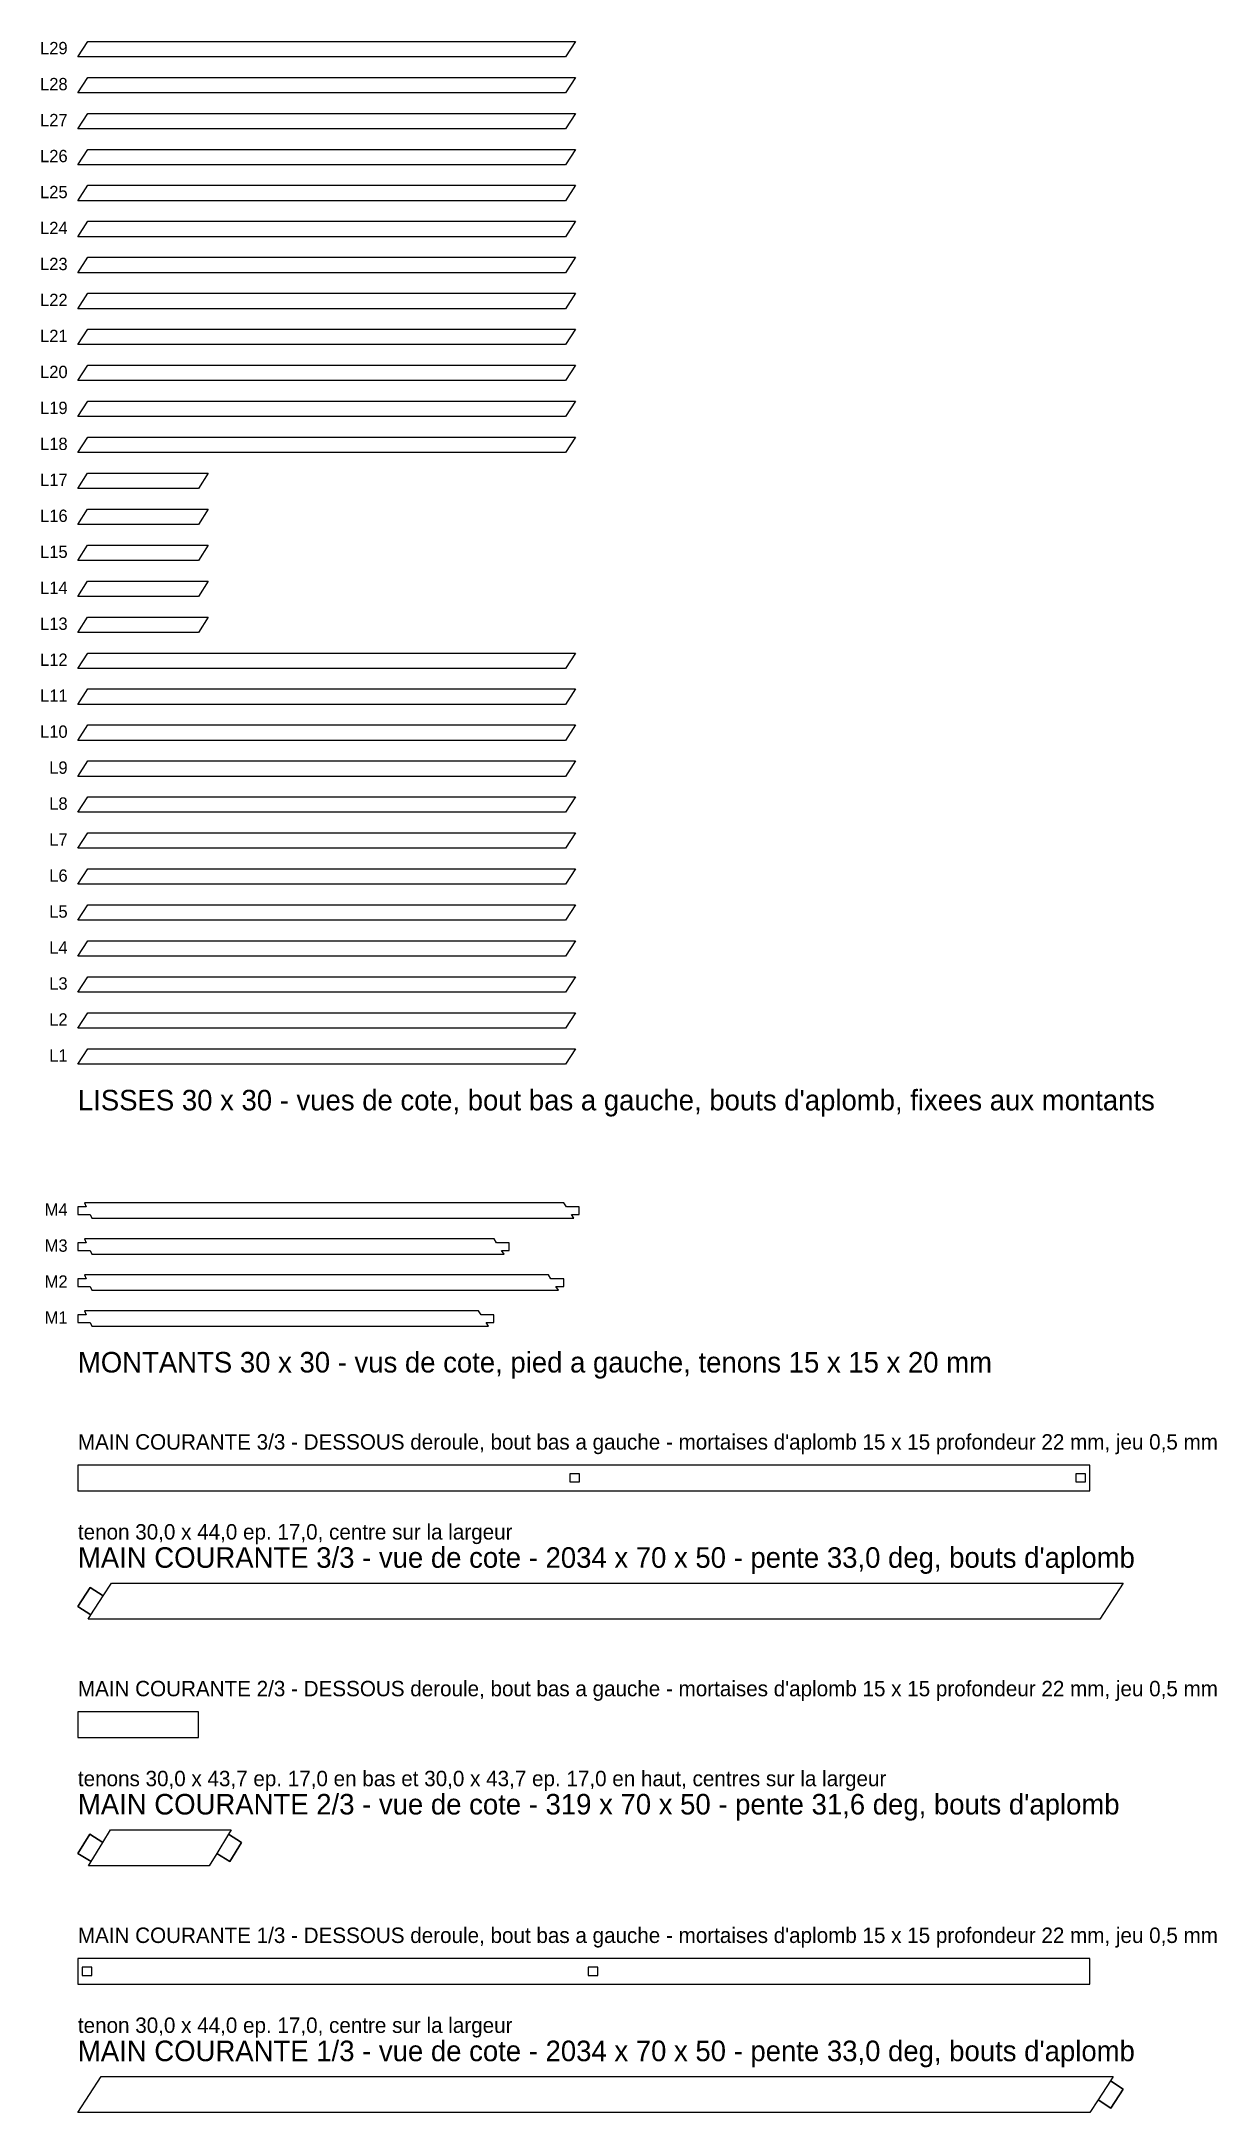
# Model space of a CAD drawing. Header units: millimetres. Extents: x -71 to 2215, y 0 to 4030.
import ezdxf
from ezdxf.enums import TextEntityAlignment as Align

# ---------------------------------------------------------------- set-up
doc = ezdxf.new("R2010")
doc.units = ezdxf.units.MM
for name, color, linetype in [('DECOUPE', 7, 'CONTINUOUS'), ('MORTAISE', 2, 'CONTINUOUS'), ('TENON', 6, 'CONTINUOUS'), ('TEXTE', 3, 'CONTINUOUS')]:
    doc.layers.add(name, color=color, linetype=linetype)

msp = doc.modelspace()

# ---------------------------------------------------------------- linework, layer by layer
at = {"layer": 'DECOUPE'}
for points in [[(19.504, 4030), (967.752, 4030), (948.248, 4000), (0, 4000)], [(19.504, 3960), (967.752, 3960), (948.248, 3930), (0, 3930)], [(19.504, 3890), (967.752, 3890), (948.248, 3860), (0, 3860)], [(19.504, 3820), (967.752, 3820), (948.248, 3790), (0, 3790)], [(19.504, 3750), (967.752, 3750), (948.248, 3720), (0, 3720)], [(19.504, 3680), (967.752, 3680), (948.248, 3650), (0, 3650)], [(19.504, 3610), (967.752, 3610), (948.248, 3580), (0, 3580)], [(19.504, 3540), (967.752, 3540), (948.248, 3510), (0, 3510)], [(19.504, 3470), (967.752, 3470), (948.248, 3440), (0, 3440)], [(19.504, 3400), (967.752, 3400), (948.248, 3370), (0, 3370)], [(19.504, 3330), (967.752, 3330), (948.248, 3300), (0, 3300)], [(19.504, 3260), (967.752, 3260), (948.248, 3230), (0, 3230)], [(18.433, 3190), (253.168, 3190), (234.735, 3160), (0, 3160)], [(18.433, 3120), (253.168, 3120), (234.735, 3090), (0, 3090)], [(18.433, 3050), (253.168, 3050), (234.735, 3020), (0, 3020)], [(18.433, 2980), (253.168, 2980), (234.735, 2950), (0, 2950)], [(18.433, 2910), (253.168, 2910), (234.735, 2880), (0, 2880)], [(19.504, 2840), (967.752, 2840), (948.248, 2810), (0, 2810)], [(19.504, 2770), (967.752, 2770), (948.248, 2740), (0, 2740)], [(19.504, 2700), (967.752, 2700), (948.248, 2670), (0, 2670)], [(19.504, 2630), (967.752, 2630), (948.248, 2600), (0, 2600)], [(19.504, 2560), (967.752, 2560), (948.248, 2530), (0, 2530)], [(19.504, 2490), (967.752, 2490), (948.248, 2460), (0, 2460)], [(19.504, 2420), (967.752, 2420), (948.248, 2390), (0, 2390)], [(19.504, 2350), (967.752, 2350), (948.248, 2320), (0, 2320)], [(19.504, 2280), (967.752, 2280), (948.248, 2250), (0, 2250)], [(19.504, 2210), (967.752, 2210), (948.248, 2180), (0, 2180)], [(19.504, 2140), (967.752, 2140), (948.248, 2110), (0, 2110)], [(19.504, 2070), (967.752, 2070), (948.248, 2040), (0, 2040)], [(12.719, 1770), (16.359, 1762.5), (0, 1762.5), (0, 1747.5), (23.641, 1747.5), (27.281, 1740), (964.73, 1740), (959.853, 1747.5), (974.977, 1747.5), (974.977, 1762.5), (950.101, 1762.5), (945.225, 1770)], [(12.719, 1700), (16.359, 1692.5), (0, 1692.5), (0, 1677.5), (23.641, 1677.5), (27.281, 1670), (828.819, 1670), (823.943, 1677.5), (839.066, 1677.5), (839.066, 1692.5), (814.19, 1692.5), (809.314, 1700)], [(12.719, 1630), (16.359, 1622.5), (0, 1622.5), (0, 1607.5), (23.641, 1607.5), (27.281, 1600), (934.641, 1600), (929.765, 1607.5), (944.888, 1607.5), (944.888, 1622.5), (920.012, 1622.5), (915.136, 1630)], [(12.719, 1560), (16.359, 1552.5), (0, 1552.5), (0, 1537.5), (23.641, 1537.5), (27.281, 1530), (798.73, 1530), (793.854, 1537.5), (808.978, 1537.5), (808.978, 1552.5), (784.101, 1552.5), (779.225, 1560)], [(0, 1210), (1968.062, 1210), (1968.062, 1260), (0, 1260)], [(65.211, 1030), (2033.273, 1030), (1987.763, 960), (19.701, 960), (25.152, 968.384), (0, 984.736), (23.977, 1021.616), (49.129, 1005.264)], [(0, 730), (234.735, 730), (234.735, 780), (0, 780)], [(63.335, 550), (298.071, 550), (292.836, 541.48), (318.396, 525.775), (295.506, 488.52), (269.946, 504.225), (255.061, 480), (20.326, 480), (25.561, 488.52), (0, 504.225), (22.89, 541.48), (48.451, 525.775)], [(0, 250), (1968.062, 250), (1968.062, 300), (0, 300)], [(45.51, 70), (2013.572, 70), (2008.121, 61.616), (2033.273, 45.264), (2009.296, 8.384), (1984.144, 24.736), (1968.062, 0), (0, 0)]]:
    msp.add_lwpolyline(points, close=True, dxfattribs=at)
at = {"layer": 'MORTAISE'}
for points in [[(956.694, 1227), (975.585, 1227), (975.585, 1243), (956.694, 1243)], [(1940.725, 1227), (1959.616, 1227), (1959.616, 1243), (1940.725, 1243)], [(8.446, 267), (27.337, 267), (27.337, 283), (8.446, 283)], [(992.477, 267), (1011.368, 267), (1011.368, 283), (992.477, 283)]]:
    msp.add_lwpolyline(points, close=True, dxfattribs=at)
at = {"layer": 'TENON'}
for points in [[(0, 984.736), (25.152, 968.384), (49.129, 1005.264), (23.977, 1021.616)], [(0, 504.225), (25.561, 488.52), (48.451, 525.775), (22.89, 541.48)], [(269.946, 504.225), (295.506, 488.52), (318.396, 525.775), (292.836, 541.48)], [(1984.144, 24.736), (2009.296, 8.384), (2033.273, 45.264), (2008.121, 61.616)]]:
    msp.add_lwpolyline(points, close=True, dxfattribs=at)

# ---------------------------------------------------------------- texts
at = {"layer": 'TEXTE'}
for s, p in [('L29', (-20, 4005)), ('L28', (-20, 3935)), ('L27', (-20, 3865)), ('L26', (-20, 3795)), ('L25', (-20, 3725)), ('L24', (-20, 3655)), ('L23', (-20, 3585)), ('L22', (-20, 3515)), ('L21', (-20, 3445)), ('L20', (-20, 3375)), ('L19', (-20, 3305)), ('L18', (-20, 3235)), ('L17', (-20, 3165)), ('L16', (-20, 3095)), ('L15', (-20, 3025)), ('L14', (-20, 2955)), ('L13', (-20, 2885)), ('L12', (-20, 2815)), ('L11', (-20, 2745)), ('L10', (-20, 2675)), ('L9', (-20, 2605)), ('L8', (-20, 2535)), ('L7', (-20, 2465)), ('L6', (-20, 2395)), ('L5', (-20, 2325)), ('L4', (-20, 2255)), ('L3', (-20, 2185)), ('L2', (-20, 2115)), ('L1', (-20, 2045)), ('M4', (-20, 1745)), ('M3', (-20, 1675)), ('M2', (-20, 1605)), ('M1', (-20, 1535))]:
    msp.add_text(s, height=24, dxfattribs=at).set_placement(p, align=Align.RIGHT)
for s, height, p in [("LISSES 30 x 30 - vues de cote, bout bas a gauche, bouts d'aplomb, fixees aux montants", 40, (0, 1950)), ('MONTANTS 30 x 30 - vus de cote, pied a gauche, tenons 15 x 15 x 20 mm', 40, (0, 1440)), ("MAIN COURANTE 3/3 - DESSOUS deroule, bout bas a gauche - mortaises d'aplomb 15 x 15 profondeur 22 mm, jeu 0,5 mm", 30, (0, 1290)), ('tenon 30,0 x 44,0 ep. 17,0, centre sur la largeur', 30, (0, 1115)), ("MAIN COURANTE 3/3 - vue de cote - 2034 x 70 x 50 - pente 33,0 deg, bouts d'aplomb", 40, (0, 1060)), ("MAIN COURANTE 2/3 - DESSOUS deroule, bout bas a gauche - mortaises d'aplomb 15 x 15 profondeur 22 mm, jeu 0,5 mm", 30, (0, 810)), ('tenons 30,0 x 43,7 ep. 17,0 en bas et 30,0 x 43,7 ep. 17,0 en haut, centres sur la largeur', 30, (0, 635)), ("MAIN COURANTE 2/3 - vue de cote - 319 x 70 x 50 - pente 31,6 deg, bouts d'aplomb", 40, (0, 580)), ("MAIN COURANTE 1/3 - DESSOUS deroule, bout bas a gauche - mortaises d'aplomb 15 x 15 profondeur 22 mm, jeu 0,5 mm", 30, (0, 330)), ('tenon 30,0 x 44,0 ep. 17,0, centre sur la largeur', 30, (0, 155)), ("MAIN COURANTE 1/3 - vue de cote - 2034 x 70 x 50 - pente 33,0 deg, bouts d'aplomb", 40, (0, 100))]:
    msp.add_text(s, height=height, dxfattribs=at).set_placement(p)

doc.saveas('drawing.dxf')
